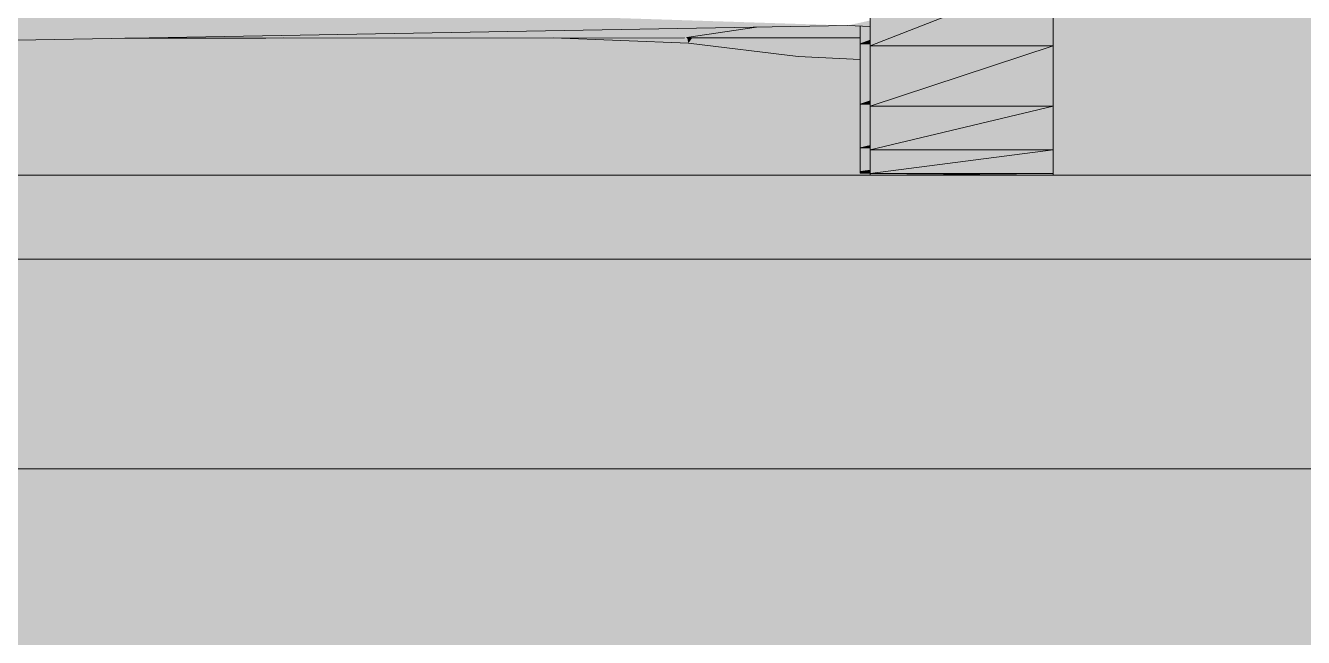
# Model space of a CAD drawing. Header units: millimetres. Extents: x 365175 to 2667127, y -330297 to -162108.
# Drawn here: x 2307288 to 2308811, y -324484 to -323755 of the extents above; entities that cross this region are included whole.
import ezdxf

# ---------------------------------------------------------------- set-up
doc = ezdxf.new("R2010")
doc.units = ezdxf.units.MM
doc.header["$MEASUREMENT"] = 0
doc.linetypes.add('Wipeout_Contour', pattern=[1000, 0, -1000])
for name, color, linetype in [('Cars', 7, 'Continuous'), ('Structure - Murs extérieurs', 7, 'Continuous'), ('TopoAlt', 7, 'Continuous')]:
    doc.layers.add(name, color=color, linetype=linetype)

# ---------------------------------------------------------------- blocks, each defined once
blk = doc.blocks.new('Élément de coupe_1405_4', base_point=(2775447.7, -323933.6))
at = {"layer": 'TopoAlt', "linetype": 'Continuous', "lineweight": 0, "true_color": 0x000000}
for points in [[(2308530.8, -323649.3), (2308512.3, -323690.1), (2308512.3, -323933.6), (2309070.4, -323933.6), (2309070.4, -323655.8), (2309068.3, -323648.3), (2309044.9, -323544.7), (2309044.9, -323544.5), (2309040.7, -323531.6), (2309030.3, -323425.1), (2309026.3, -323363.5), (2309024.2, -323333.6), (2308572.6, -323333.6), (2308569.8, -323373.1), (2308565.3, -323431.3), (2308553.5, -323532.7), (2308552.5, -323535.3), (2308556.3, -323545.5)], [(2306908.3, -323931.1), (2306887.4, -323931.1), (2306887.4, -323933.6), (2308294.3, -323933.6), (2308294.3, -323931.1), (2308282.2, -323931.1), (2308282.2, -323795.5), (2308208.5, -323792), (2308077.7, -323776.1), (2307916.6, -323769.7), (2307595.3, -323769.9), (2307574.2, -323770.2), (2307405.9, -323770.2), (2307124.6, -323775.1), (2307111.8, -323775.6), (2306980.9, -323791.2), (2306908.3, -323794.6)], [(2306887.4, -323933.6), (2307950.6, -323933.6), (2307899.3, -323904.2), (2307815.6, -323878.3), (2307650, -323843), (2307591, -323819.3), (2307571.1, -323818.4), (2307570.7, -323818.1), (2307473.9, -323770.2), (2307405.9, -323770.2), (2307124.6, -323775.1), (2307111.8, -323775.6), (2306980.9, -323791.2), (2306908.3, -323794.6), (2306908.3, -323931.1), (2306887.4, -323931.1)]]:
    blk.add_hatch(color=18, dxfattribs=at).paths.add_polyline_path(points)
blk = doc.blocks.new('Élément de coupe_1455_4', base_point=(2775447.7, -323933.6))
at = {"layer": 'Structure - Murs extérieurs', "linetype": 'Continuous', "lineweight": 0, "true_color": 0x000000}
for points in [[(2306310.6, -323933.6), (2306310.6, -324033.6), (2311122.1, -324033.6), (2311122.1, -323933.6)], [(2306310.6, -324033.6), (2308117.7, -324033.6), (2308123.7, -323935.1), (2308123.5, -323933.6), (2306402.6, -323933.6), (2306357.6, -323952.6), (2306310.6, -323985.4)], [(2308664.6, -324018.4), (2308650.5, -324033.6), (2310518.8, -324033.6), (2310524.7, -323935.1), (2310524.5, -323933.6), (2308803.7, -323933.6), (2308758.7, -323952.6)]]:
    blk.add_hatch(color=18, dxfattribs=at).paths.add_polyline_path(points)
at = {"layer": 'Structure - Murs extérieurs', "color": 7, "linetype": 'Continuous', "lineweight": 5}
for p, q in [((2308294.3, -323933.6), (2306887.4, -323933.6)), ((2309070.4, -323933.6), (2308512.3, -323933.6))]:
    blk.add_line(p, q, dxfattribs=at)
blk = doc.blocks.new('Élément de coupe_1485_4', base_point=(2775447.7, -323933.6))
at = {"layer": 'Cars', "linetype": 'Continuous', "lineweight": 0, "true_color": 0x000000}
for points in [[(2308294.3, -323779.5), (2308512.3, -323779.5), (2308512.3, -323693.9)], [(2308294.3, -323779.5), (2308512.3, -323779.5), (2308512.3, -323693.9)], [(2308512.3, -323693.9), (2308294.3, -323693.9), (2308294.3, -323779.5)], [(2308512.3, -323693.9), (2308294.3, -323693.9), (2308294.3, -323779.5)], [(2306926.6, -323711.7), (2306934, -323778.5), (2308267.3, -323755.1)], [(2306926.6, -323711.7), (2306934, -323778.5), (2308267.3, -323755.1)], [(2308294.3, -323749.1), (2308267.3, -323755.1), (2308294.3, -323756.1)], [(2308294.3, -323749.1), (2308267.3, -323755.1), (2308294.3, -323756.1)], [(2307416.3, -323770), (2308073.1, -323769.6), (2308075.4, -323769.5), (2308158.9, -323757)], [(2307416.3, -323770), (2308073.1, -323769.6), (2308075.4, -323769.5), (2308158.9, -323757)], [(2308158.9, -323757), (2308075.4, -323769.5), (2308076.2, -323769.6), (2308076.6, -323769.6), (2308282.2, -323769.8), (2308282.2, -323755.6), (2308267.3, -323755.1)], [(2308158.9, -323757), (2308075.4, -323769.5), (2308076.2, -323769.6), (2308076.6, -323769.6), (2308282.2, -323769.8), (2308282.2, -323755.6), (2308267.3, -323755.1)], [(2308282.2, -323777.1), (2308294.3, -323772.4), (2308294.3, -323756.1), (2308282.2, -323755.6)], [(2308282.2, -323777.1), (2308294.3, -323772.4), (2308294.3, -323756.1), (2308282.2, -323755.6)], [(2307405.9, -323770.2), (2307574.2, -323770.2), (2307595.3, -323769.9), (2307416.3, -323770)], [(2307405.9, -323770.2), (2307574.2, -323770.2), (2307595.3, -323769.9), (2307416.3, -323770)], [(2307916.6, -323769.7), (2308077.7, -323776.1), (2308076.2, -323769.6), (2308075.4, -323769.5), (2308073.1, -323769.6)], [(2307916.6, -323769.7), (2308077.7, -323776.1), (2308076.2, -323769.6), (2308075.4, -323769.5), (2308073.1, -323769.6)], [(2308076.2, -323769.6), (2308077.7, -323776.1), (2308082.4, -323769.6), (2308076.6, -323769.6)], [(2308076.2, -323769.6), (2308077.7, -323776.1), (2308082.4, -323769.6), (2308076.6, -323769.6)], [(2308082.4, -323769.6), (2308077.7, -323776.1), (2308208.5, -323792), (2308208, -323769.7)], [(2308082.4, -323769.6), (2308077.7, -323776.1), (2308208.5, -323792), (2308208, -323769.7)], [(2308282.2, -323769.8), (2308208, -323769.7), (2308208.5, -323792), (2308282.2, -323795.5)], [(2308282.2, -323769.8), (2308208, -323769.7), (2308208.5, -323792), (2308282.2, -323795.5)], [(2308294.3, -323772.4), (2308282.2, -323777.1), (2308294.3, -323777.1)], [(2308294.3, -323772.4), (2308282.2, -323777.1), (2308294.3, -323777.1)], [(2308282.2, -323777.1), (2308282.2, -323848.9), (2308294.3, -323844.9), (2308294.3, -323791.2), (2308294.3, -323777.1)], [(2308282.2, -323777.1), (2308282.2, -323848.9), (2308294.3, -323844.9), (2308294.3, -323791.2), (2308294.3, -323777.1)], [(2308294.3, -323851.3), (2308512.3, -323851.3), (2308512.3, -323779.5)], [(2308294.3, -323851.3), (2308512.3, -323851.3), (2308512.3, -323779.5)], [(2308512.3, -323779.5), (2308294.3, -323779.5), (2308294.3, -323851.3)], [(2308512.3, -323779.5), (2308294.3, -323779.5), (2308294.3, -323851.3)], [(2308282.2, -323848.9), (2308294.3, -323848.9), (2308294.3, -323844.9)], [(2308282.2, -323848.9), (2308294.3, -323848.9), (2308294.3, -323844.9)], [(2308282.2, -323901), (2308294.3, -323898.1), (2308294.3, -323851.3), (2308294.3, -323848.9), (2308282.2, -323848.9)], [(2308282.2, -323901), (2308294.3, -323898.1), (2308294.3, -323851.3), (2308294.3, -323848.9), (2308282.2, -323848.9)], [(2308294.3, -323903.4), (2308512.3, -323903.4), (2308512.3, -323851.3)], [(2308294.3, -323903.4), (2308512.3, -323903.4), (2308512.3, -323851.3)], [(2308512.3, -323851.3), (2308294.3, -323851.3), (2308294.3, -323903.4)], [(2308512.3, -323851.3), (2308294.3, -323851.3), (2308294.3, -323903.4)], [(2308282.2, -323901), (2308294.3, -323901), (2308294.3, -323898.1)], [(2308282.2, -323901), (2308294.3, -323901), (2308294.3, -323898.1)], [(2308282.2, -323901), (2308282.2, -323929.2), (2308294.3, -323927.6), (2308294.3, -323909.2), (2308294.3, -323901)], [(2308282.2, -323901), (2308282.2, -323929.2), (2308294.3, -323927.6), (2308294.3, -323909.2), (2308294.3, -323901)], [(2308294.3, -323931.6), (2308512.3, -323931.6), (2308512.3, -323903.4)], [(2308294.3, -323931.6), (2308512.3, -323931.6), (2308512.3, -323903.4)], [(2308512.3, -323903.4), (2308294.3, -323903.4), (2308294.3, -323931.6)], [(2308512.3, -323903.4), (2308294.3, -323903.4), (2308294.3, -323931.6)], [(2308282.2, -323929.2), (2308294.3, -323929.2), (2308294.3, -323927.6)], [(2308282.2, -323929.2), (2308294.3, -323929.2), (2308294.3, -323927.6)], [(2308282.2, -323929.2), (2308282.2, -323931.1), (2308294.3, -323931), (2308294.3, -323929.2)], [(2308282.2, -323929.2), (2308282.2, -323931.1), (2308294.3, -323931), (2308294.3, -323929.2)], [(2308282.2, -323931.1), (2308294.3, -323931.1), (2308294.3, -323931)], [(2308282.2, -323931.1), (2308294.3, -323931.1), (2308294.3, -323931)], [(2308294.3, -323933.6), (2308512.3, -323933.6), (2308512.3, -323931.6)], [(2308294.3, -323933.6), (2308512.3, -323933.6), (2308512.3, -323931.6)], [(2308512.3, -323931.6), (2308294.3, -323931.6), (2308294.3, -323933.6)], [(2308512.3, -323931.6), (2308294.3, -323931.6), (2308294.3, -323933.6)]]:
    blk.add_hatch(color=18, dxfattribs=at).paths.add_polyline_path(points)
at = {"layer": 'Cars', "color": 7, "linetype": 'Continuous', "lineweight": 5}
for p, q in [((2308512.3, -323693.9), (2308294.3, -323779.5)), ((2308294.3, -323693.9), (2308294.3, -323779.5)), ((2308512.3, -323779.5), (2308512.3, -323693.9)), ((2306934, -323778.5), (2308267.3, -323755.1)), ((2308075.4, -323769.5), (2308158.9, -323757)), ((2308267.3, -323755.1), (2308294.3, -323756.1)), ((2308282.2, -323755.6), (2308282.2, -323777.1)), ((2307405.9, -323770.2), (2307574.2, -323770.2)), ((2307416.3, -323770), (2308073.1, -323769.6)), ((2307574.2, -323770.2), (2307595.3, -323769.9)), ((2308077.7, -323776.1), (2307916.6, -323769.7)), ((2308076.2, -323769.6), (2308282.2, -323769.8)), ((2308208.5, -323792), (2308077.7, -323776.1)), ((2308294.3, -323772.4), (2308282.2, -323777.1)), ((2308282.2, -323777.1), (2308282.2, -323848.9)), ((2308282.2, -323777.1), (2308294.3, -323777.1)), ((2308512.3, -323779.5), (2308294.3, -323851.3)), ((2308294.3, -323779.5), (2308294.3, -323851.3)), ((2308294.3, -323779.5), (2308512.3, -323779.5)), ((2308512.3, -323851.3), (2308512.3, -323779.5)), ((2308282.2, -323795.5), (2308208.5, -323792)), ((2308294.3, -323844.9), (2308282.2, -323848.9)), ((2308282.2, -323848.9), (2308282.2, -323901)), ((2308282.2, -323848.9), (2308294.3, -323848.9)), ((2308512.3, -323851.3), (2308294.3, -323903.4)), ((2308294.3, -323851.3), (2308294.3, -323903.4)), ((2308294.3, -323851.3), (2308512.3, -323851.3)), ((2308512.3, -323903.4), (2308512.3, -323851.3)), ((2308294.3, -323898.1), (2308282.2, -323901)), ((2308282.2, -323901), (2308282.2, -323929.2)), ((2308282.2, -323901), (2308294.3, -323901)), ((2308512.3, -323903.4), (2308294.3, -323931.6)), ((2308294.3, -323903.4), (2308294.3, -323931.6)), ((2308294.3, -323903.4), (2308512.3, -323903.4)), ((2308512.3, -323931.6), (2308512.3, -323903.4)), ((2308294.3, -323927.6), (2308282.2, -323929.2)), ((2308282.2, -323929.2), (2308282.2, -323931.1)), ((2308282.2, -323929.2), (2308294.3, -323929.2)), ((2308294.3, -323931), (2308282.2, -323931.1)), ((2308282.2, -323931.1), (2308294.3, -323931.1)), ((2308512.3, -323931.6), (2308294.3, -323933.6)), ((2308294.3, -323931.6), (2308294.3, -323933.6)), ((2308294.3, -323931.6), (2308512.3, -323931.6)), ((2308294.3, -323933.6), (2308512.3, -323933.6)), ((2308512.3, -323933.6), (2308512.3, -323931.6))]:
    blk.add_line(p, q, dxfattribs=at)
blk = doc.blocks.new('Élément de coupe_1488_4', base_point=(2775447.7, -323933.6))
at = {"color": 254, "linetype": 'Wipeout_Contour', "lineweight": 0, "ltscale": 9501782.059276592}
blk.add_wipeout([(2403585.1, -324283.6), (2403585.1, -324033.6), (2302842.5, -324033.6), (2302842.5, -324283.6)], dxfattribs=at)
at = {"linetype": 'Continuous', "lineweight": 5, "true_color": 0x00e7c4}
h = blk.add_hatch(dxfattribs=at)
h.set_pattern_fill('Plâtre_0004', color=120, style=0, pattern_type=2)
h.set_pattern_definition([(0, (2775447.68, -323933.55), (0, 86.60254), [0, -50]), (0, (2775472.68, -323890.25), (0, 86.60254), [0, -50])])
h.paths.add_polyline_path([(2403585.1, -324283.6), (2403585.1, -324033.6), (2302842.5, -324033.6), (2302842.5, -324283.6)])
at = {"color": 7, "linetype": 'Continuous', "lineweight": 5}
for p, q in [((2403585.1, -324033.6), (2302842.5, -324033.6)), ((2403585.1, -324283.6), (2302842.5, -324283.6))]:
    blk.add_line(p, q, dxfattribs=at)

msp = doc.modelspace()

# ---------------------------------------------------------------- block references
at = {"layer": 'Cars', "lineweight": 0}
msp.add_blockref('Élément de coupe_1485_4', (2775447.681, -323933.55), dxfattribs=at)
at = {"layer": 'Structure - Murs extérieurs', "lineweight": 0}
msp.add_blockref('Élément de coupe_1455_4', (2775447.681, -323933.55), dxfattribs=at)
at = {"layer": 'TopoAlt', "lineweight": 0}
msp.add_blockref('Élément de coupe_1405_4', (2775447.681, -323933.55), dxfattribs=at)

# ---------------------------------------------------------------- next in the draw order: block references
at = {"lineweight": 0}
msp.add_blockref('Élément de coupe_1488_4', (2775447.681, -323933.55), dxfattribs=at)

# ---------------------------------------------------------------- next in the draw order: hatches: boundary and pattern name
at = {"linetype": 'Continuous', "lineweight": 5}
for color, points in [(255, [(2287327.605, -324033.55), (2415765.132, -324033.55), (2415765.132, -330296.824), (2287327.605, -330296.824)]), (7, [(2297925.843, -324033.55), (2407161.767, -324033.55), (2407161.767, -324233.55), (2297925.843, -324233.55)])]:
    msp.add_hatch(color=color, dxfattribs=at).paths.add_polyline_path(points)

doc.saveas('drawing.dxf')
